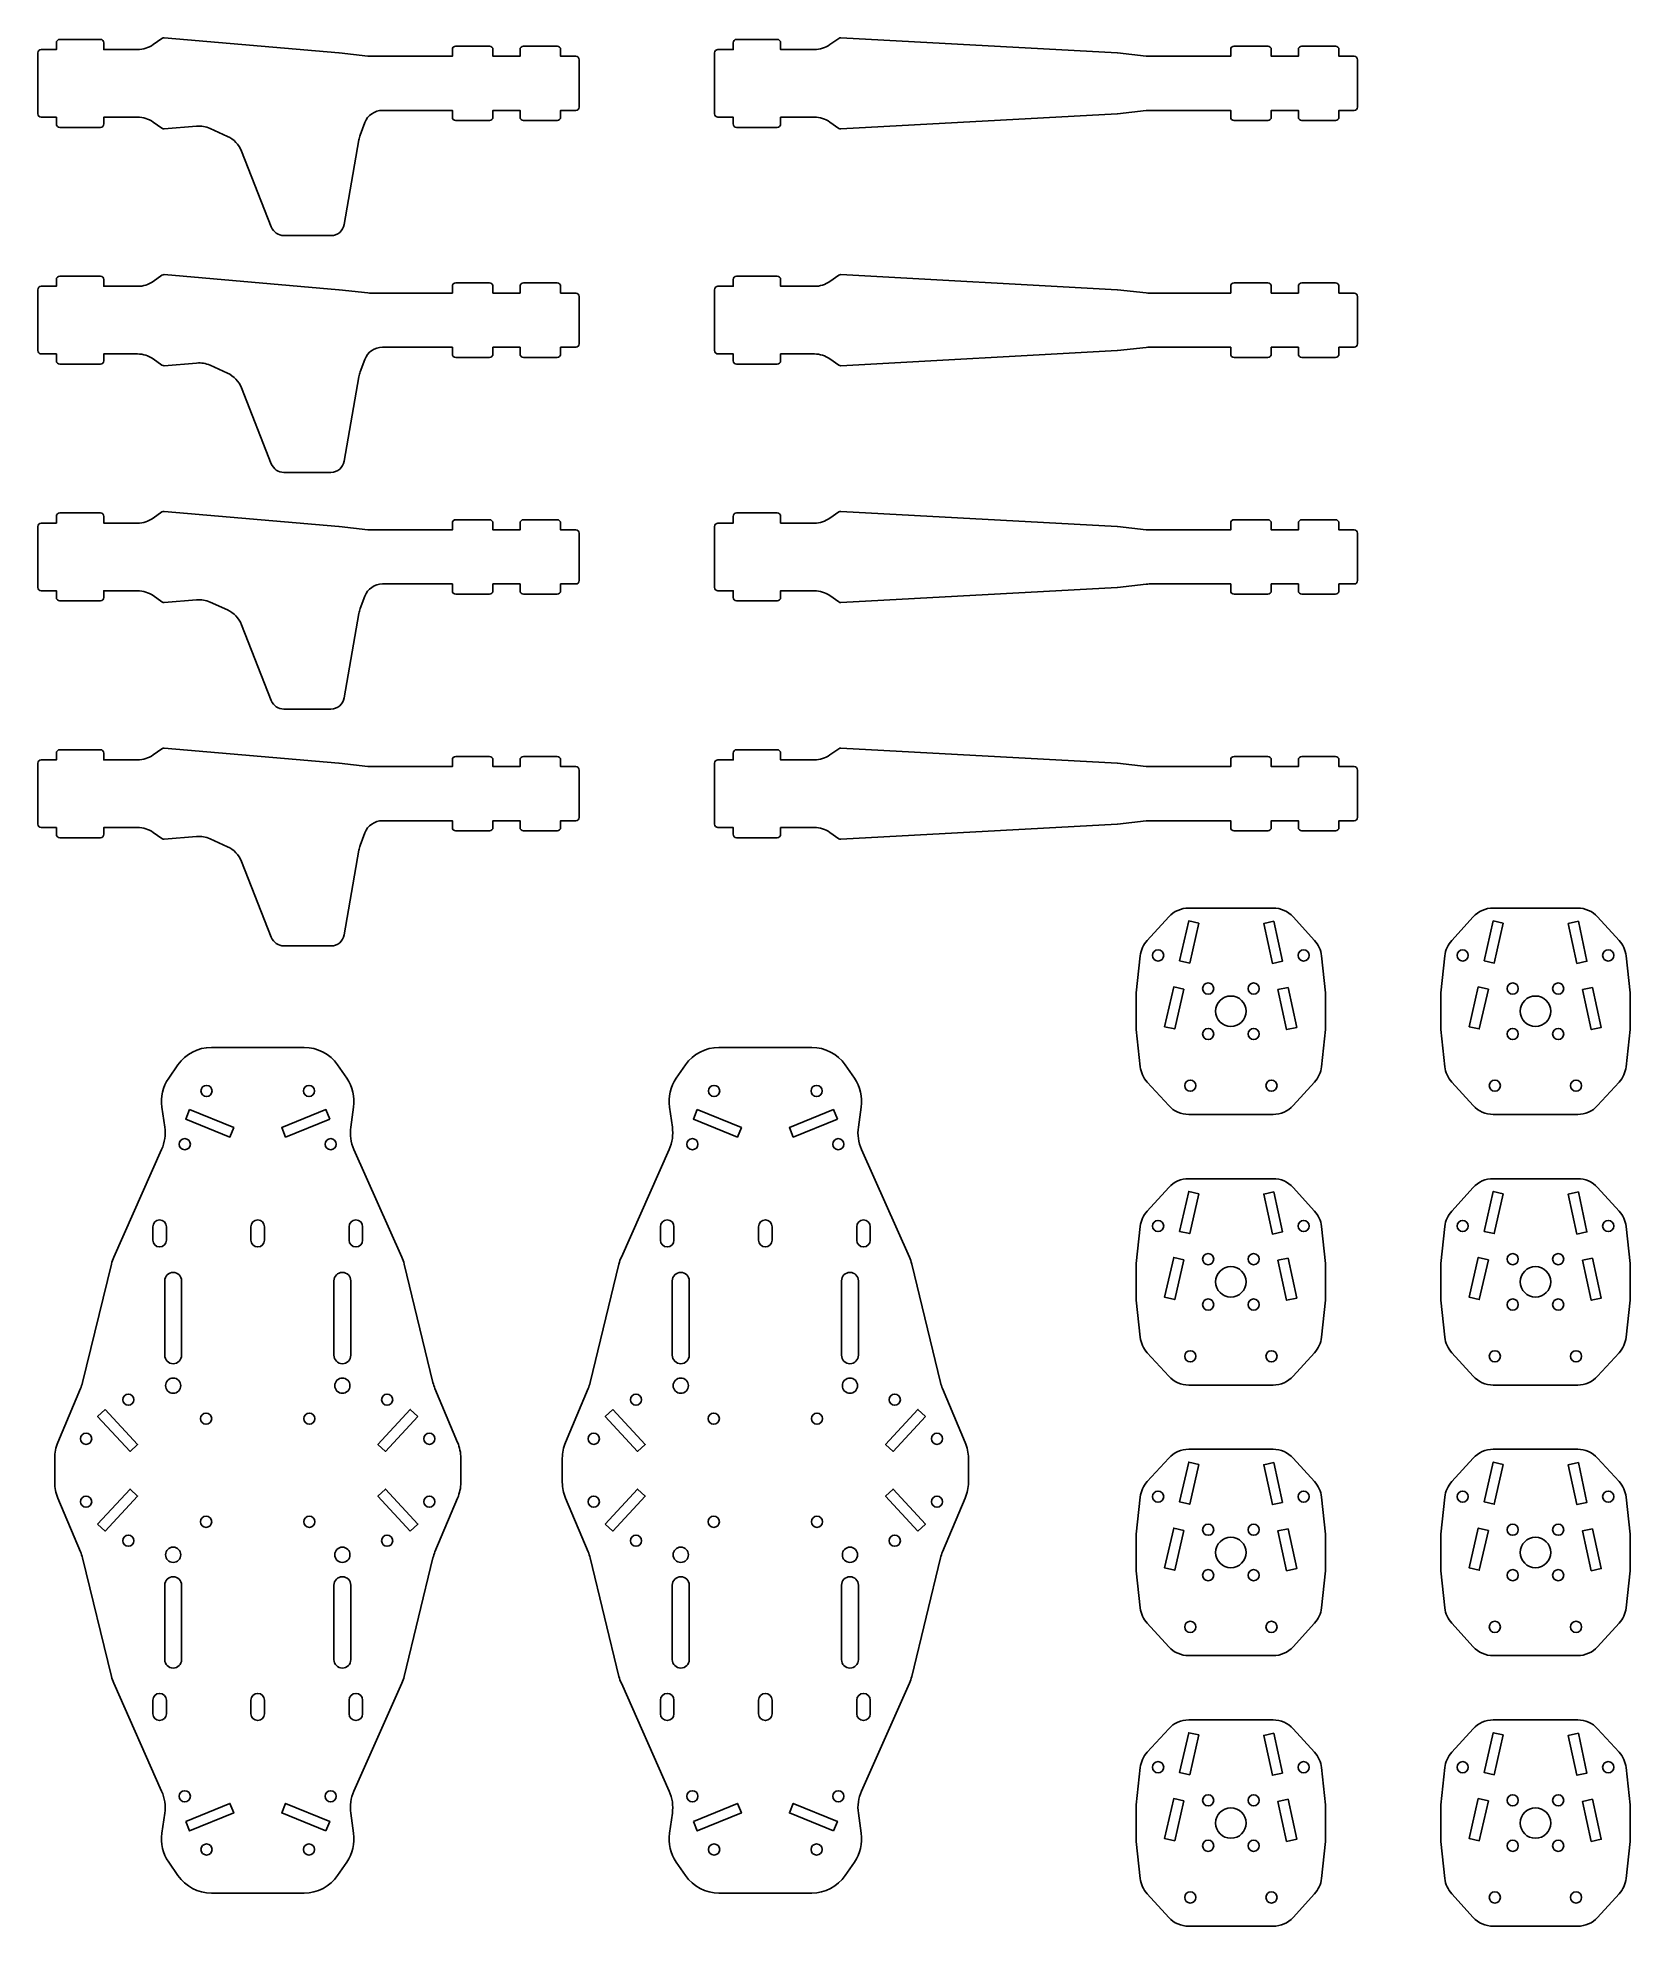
# Model space of a CAD drawing. Header units: millimetres. Extents: x 20 to 491, y 25 to 583.
import ezdxf

# ---------------------------------------------------------------- set-up
doc = ezdxf.new("R2010")
doc.units = ezdxf.units.MM
doc.layers.add('DECOUPE', color=1, linetype='Continuous')

msp = doc.modelspace()

# ---------------------------------------------------------------- linework, layer by layer
at = {"layer": 'DECOUPE'}
for points in [[(20, 579), (20, 561, 0.414214), (21, 560), (25.5, 560), (25.5, 558, 0.414214), (26.5, 557), (38.5, 557, 0.414214), (39.5, 558), (39.5, 560), (49.48, 560, -0.153879), (54.07, 558.55), (56.7, 556.71, 0.175228), (57.36, 556.53), (66.94, 557.33, -0.127178), (70.89, 556.65), (76.03, 554.34, -0.19585), (80.19, 549.97), (89, 527.54, 0.308368), (92.73, 525), (106.63, 525, 0.365046), (110.57, 528.32), (114.87, 553.26, -0.047044), (115.26, 554.71), (116.65, 558.4, -0.312633), (121.84, 562), (142.5, 562), (142.5, 560, 0.414214), (143.5, 559), (153.5, 559, 0.414214), (154.5, 560), (154.5, 562), (162.5, 562), (162.5, 560, 0.414214), (163.5, 559), (173.5, 559, 0.414214), (174.5, 560), (174.5, 562), (179, 562, 0.414214), (180, 563), (180, 577, 0.414214), (179, 578), (174.5, 578), (174.5, 580, 0.414214), (173.5, 581), (163.5, 581, 0.414214), (162.5, 580), (162.5, 578), (154.5, 578), (154.5, 580, 0.414214), (153.5, 581), (143.5, 581, 0.414214), (142.5, 580), (142.5, 578), (118.44, 578, -0.027671), (117.56, 578.05), (109.01, 579, 0.006084), (108.99, 579), (57.36, 583.47, 0.176048), (56.7, 583.29), (54.07, 581.45, -0.153879), (49.48, 580), (39.5, 580), (39.5, 582, 0.414214), (38.5, 583), (26.5, 583, 0.414214), (25.5, 582), (25.5, 580), (21, 580, 0.414214)], [(220, 579), (220, 561, 0.414214), (221, 560), (225.5, 560), (225.5, 558, 0.414214), (226.5, 557), (238.5, 557, 0.414214), (239.5, 558), (239.5, 560), (249.48, 560, -0.153879), (254.07, 558.55), (256.72, 556.7, 0.16794), (257.35, 556.52), (338.97, 561, 0.013959), (339.03, 561), (347.56, 561.95, -0.027671), (348.44, 562), (372.5, 562), (372.5, 560, 0.414214), (373.5, 559), (383.5, 559, 0.414214), (384.5, 560), (384.5, 562), (392.5, 562), (392.5, 560, 0.414214), (393.5, 559), (403.5, 559, 0.414214), (404.5, 560), (404.5, 562), (409, 562, 0.414214), (410, 563), (410, 577, 0.414214), (409, 578), (404.5, 578), (404.5, 580, 0.414214), (403.5, 581), (393.5, 581, 0.414214), (392.5, 580), (392.5, 578), (384.5, 578), (384.5, 580, 0.414214), (383.5, 581), (373.5, 581, 0.414214), (372.5, 580), (372.5, 578), (348.44, 578, -0.027671), (347.56, 578.05), (339.03, 579, 0.013959), (338.97, 579), (257.35, 583.48, 0.16794), (256.72, 583.3), (254.07, 581.45, -0.153879), (249.48, 580), (239.5, 580), (239.5, 582, 0.414214), (238.5, 583), (226.5, 583, 0.414214), (225.5, 582), (225.5, 580), (221, 580, 0.414214)], [(20, 509), (20, 491, 0.414214), (21, 490), (25.5, 490), (25.5, 488, 0.414214), (26.5, 487), (38.5, 487, 0.414214), (39.5, 488), (39.5, 490), (49.48, 490, -0.153879), (54.07, 488.55), (56.7, 486.71, 0.175228), (57.36, 486.53), (66.94, 487.33, -0.127178), (70.89, 486.65), (76.03, 484.34, -0.19585), (80.19, 479.97), (89, 457.54, 0.308368), (92.73, 455), (106.63, 455, 0.365046), (110.57, 458.32), (114.87, 483.26, -0.047044), (115.26, 484.71), (116.65, 488.4, -0.312633), (121.84, 492), (142.5, 492), (142.5, 490, 0.414214), (143.5, 489), (153.5, 489, 0.414214), (154.5, 490), (154.5, 492), (162.5, 492), (162.5, 490, 0.414214), (163.5, 489), (173.5, 489, 0.414214), (174.5, 490), (174.5, 492), (179, 492, 0.414214), (180, 493), (180, 507, 0.414214), (179, 508), (174.5, 508), (174.5, 510, 0.414214), (173.5, 511), (163.5, 511, 0.414214), (162.5, 510), (162.5, 508), (154.5, 508), (154.5, 510, 0.414214), (153.5, 511), (143.5, 511, 0.414214), (142.5, 510), (142.5, 508), (118.44, 508, -0.027671), (117.56, 508.05), (109.01, 509, 0.006084), (108.99, 509), (57.36, 513.47, 0.176048), (56.7, 513.29), (54.07, 511.45, -0.153879), (49.48, 510), (39.5, 510), (39.5, 512, 0.414214), (38.5, 513), (26.5, 513, 0.414214), (25.5, 512), (25.5, 510), (21, 510, 0.414214)], [(220, 509), (220, 491, 0.414214), (221, 490), (225.5, 490), (225.5, 488, 0.414214), (226.5, 487), (238.5, 487, 0.414214), (239.5, 488), (239.5, 490), (249.48, 490, -0.153879), (254.07, 488.55), (256.72, 486.7, 0.16794), (257.35, 486.52), (338.97, 491, 0.013959), (339.03, 491), (347.56, 491.95, -0.027671), (348.44, 492), (372.5, 492), (372.5, 490, 0.414214), (373.5, 489), (383.5, 489, 0.414214), (384.5, 490), (384.5, 492), (392.5, 492), (392.5, 490, 0.414214), (393.5, 489), (403.5, 489, 0.414214), (404.5, 490), (404.5, 492), (409, 492, 0.414214), (410, 493), (410, 507, 0.414214), (409, 508), (404.5, 508), (404.5, 510, 0.414214), (403.5, 511), (393.5, 511, 0.414214), (392.5, 510), (392.5, 508), (384.5, 508), (384.5, 510, 0.414214), (383.5, 511), (373.5, 511, 0.414214), (372.5, 510), (372.5, 508), (348.44, 508, -0.027671), (347.56, 508.05), (339.03, 509, 0.013959), (338.97, 509), (257.35, 513.48, 0.16794), (256.72, 513.3), (254.07, 511.45, -0.153879), (249.48, 510), (239.5, 510), (239.5, 512, 0.414214), (238.5, 513), (226.5, 513, 0.414214), (225.5, 512), (225.5, 510), (221, 510, 0.414214)], [(20, 439), (20, 421, 0.414214), (21, 420), (25.5, 420), (25.5, 418, 0.414214), (26.5, 417), (38.5, 417, 0.414214), (39.5, 418), (39.5, 420), (49.48, 420, -0.153879), (54.07, 418.55), (56.7, 416.71, 0.175228), (57.36, 416.53), (66.94, 417.33, -0.127178), (70.89, 416.65), (76.03, 414.34, -0.19585), (80.19, 409.97), (89, 387.54, 0.308368), (92.73, 385), (106.63, 385, 0.365046), (110.57, 388.32), (114.87, 413.26, -0.047044), (115.26, 414.71), (116.65, 418.4, -0.312633), (121.84, 422), (142.5, 422), (142.5, 420, 0.414214), (143.5, 419), (153.5, 419, 0.414214), (154.5, 420), (154.5, 422), (162.5, 422), (162.5, 420, 0.414214), (163.5, 419), (173.5, 419, 0.414214), (174.5, 420), (174.5, 422), (179, 422, 0.414214), (180, 423), (180, 437, 0.414214), (179, 438), (174.5, 438), (174.5, 440, 0.414214), (173.5, 441), (163.5, 441, 0.414214), (162.5, 440), (162.5, 438), (154.5, 438), (154.5, 440, 0.414214), (153.5, 441), (143.5, 441, 0.414214), (142.5, 440), (142.5, 438), (118.44, 438, -0.027671), (117.56, 438.05), (109.01, 439, 0.006084), (108.99, 439), (57.36, 443.47, 0.176048), (56.7, 443.29), (54.07, 441.45, -0.153879), (49.48, 440), (39.5, 440), (39.5, 442, 0.414214), (38.5, 443), (26.5, 443, 0.414214), (25.5, 442), (25.5, 440), (21, 440, 0.414214)], [(220, 439), (220, 421, 0.414214), (221, 420), (225.5, 420), (225.5, 418, 0.414214), (226.5, 417), (238.5, 417, 0.414214), (239.5, 418), (239.5, 420), (249.48, 420, -0.153879), (254.07, 418.55), (256.72, 416.7, 0.16794), (257.35, 416.52), (338.97, 421, 0.013959), (339.03, 421), (347.56, 421.95, -0.027671), (348.44, 422), (372.5, 422), (372.5, 420, 0.414214), (373.5, 419), (383.5, 419, 0.414214), (384.5, 420), (384.5, 422), (392.5, 422), (392.5, 420, 0.414214), (393.5, 419), (403.5, 419, 0.414214), (404.5, 420), (404.5, 422), (409, 422, 0.414214), (410, 423), (410, 437, 0.414214), (409, 438), (404.5, 438), (404.5, 440, 0.414214), (403.5, 441), (393.5, 441, 0.414214), (392.5, 440), (392.5, 438), (384.5, 438), (384.5, 440, 0.414214), (383.5, 441), (373.5, 441, 0.414214), (372.5, 440), (372.5, 438), (348.44, 438, -0.027671), (347.56, 438.05), (339.03, 439, 0.013959), (338.97, 439), (257.35, 443.48, 0.16794), (256.72, 443.3), (254.07, 441.45, -0.153879), (249.48, 440), (239.5, 440), (239.5, 442, 0.414214), (238.5, 443), (226.5, 443, 0.414214), (225.5, 442), (225.5, 440), (221, 440, 0.414214)], [(20, 369), (20, 351, 0.414214), (21, 350), (25.5, 350), (25.5, 348, 0.414214), (26.5, 347), (38.5, 347, 0.414214), (39.5, 348), (39.5, 350), (49.48, 350, -0.153879), (54.07, 348.55), (56.7, 346.71, 0.175228), (57.36, 346.53), (66.94, 347.33, -0.127178), (70.89, 346.65), (76.03, 344.34, -0.19585), (80.19, 339.97), (89, 317.54, 0.308368), (92.73, 315), (106.63, 315, 0.365046), (110.57, 318.32), (114.87, 343.26, -0.047044), (115.26, 344.71), (116.65, 348.4, -0.312633), (121.84, 352), (142.5, 352), (142.5, 350, 0.414214), (143.5, 349), (153.5, 349, 0.414214), (154.5, 350), (154.5, 352), (162.5, 352), (162.5, 350, 0.414214), (163.5, 349), (173.5, 349, 0.414214), (174.5, 350), (174.5, 352), (179, 352, 0.414214), (180, 353), (180, 367, 0.414214), (179, 368), (174.5, 368), (174.5, 370, 0.414214), (173.5, 371), (163.5, 371, 0.414214), (162.5, 370), (162.5, 368), (154.5, 368), (154.5, 370, 0.414214), (153.5, 371), (143.5, 371, 0.414214), (142.5, 370), (142.5, 368), (118.44, 368, -0.027671), (117.56, 368.05), (109.01, 369, 0.006084), (108.99, 369), (57.36, 373.47, 0.176048), (56.7, 373.29), (54.07, 371.45, -0.153879), (49.48, 370), (39.5, 370), (39.5, 372, 0.414214), (38.5, 373), (26.5, 373, 0.414214), (25.5, 372), (25.5, 370), (21, 370, 0.414214)], [(220, 369), (220, 351, 0.414214), (221, 350), (225.5, 350), (225.5, 348, 0.414214), (226.5, 347), (238.5, 347, 0.414214), (239.5, 348), (239.5, 350), (249.48, 350, -0.153879), (254.07, 348.55), (256.72, 346.7, 0.16794), (257.35, 346.52), (338.97, 351, 0.013959), (339.03, 351), (347.56, 351.95, -0.027671), (348.44, 352), (372.5, 352), (372.5, 350, 0.414214), (373.5, 349), (383.5, 349, 0.414214), (384.5, 350), (384.5, 352), (392.5, 352), (392.5, 350, 0.414214), (393.5, 349), (403.5, 349, 0.414214), (404.5, 350), (404.5, 352), (409, 352, 0.414214), (410, 353), (410, 367, 0.414214), (409, 368), (404.5, 368), (404.5, 370, 0.414214), (403.5, 371), (393.5, 371, 0.414214), (392.5, 370), (392.5, 368), (384.5, 368), (384.5, 370, 0.414214), (383.5, 371), (373.5, 371, 0.414214), (372.5, 370), (372.5, 368), (348.44, 368, -0.027671), (347.56, 368.05), (339.03, 369, 0.013959), (338.97, 369), (257.35, 373.48, 0.16794), (256.72, 373.3), (254.07, 371.45, -0.153879), (249.48, 370), (239.5, 370), (239.5, 372, 0.414214), (238.5, 373), (226.5, 373, 0.414214), (225.5, 372), (225.5, 370), (221, 370, 0.414214)], [(347.83, 274.75), (354.18, 267.79, 0.210745), (360.09, 265.19), (385.04, 265.19, 0.210745), (390.94, 267.79), (397.3, 274.75, 0.159646), (399.34, 279.29), (400.52, 290.26, 0.02669), (400.56, 291.11), (400.56, 300.26, 0.02669), (400.52, 301.11), (399.34, 312.08, 0.159646), (397.3, 316.62), (390.94, 323.58, 0.210745), (385.04, 326.19), (360.09, 326.19, 0.210745), (354.18, 323.58), (347.83, 316.62, 0.159646), (345.78, 312.08), (344.61, 301.11, 0.02669), (344.56, 300.26), (344.56, 291.11, 0.02669), (344.61, 290.26), (345.78, 279.29, 0.159646)], [(437.83, 274.75), (444.18, 267.79, 0.210745), (450.09, 265.19), (475.04, 265.19, 0.210745), (480.94, 267.79), (487.3, 274.75, 0.159646), (489.34, 279.29), (490.52, 290.26, 0.02669), (490.56, 291.11), (490.56, 300.26, 0.02669), (490.52, 301.11), (489.34, 312.08, 0.159646), (487.3, 316.62), (480.94, 323.58, 0.210745), (475.04, 326.19), (450.09, 326.19, 0.210745), (444.18, 323.58), (437.83, 316.62, 0.159646), (435.78, 312.08), (434.61, 301.11, 0.02669), (434.56, 300.26), (434.56, 291.11, 0.02669), (434.61, 290.26), (435.78, 279.29, 0.159646)], [(58.68, 44.13), (61.42, 40.17, 0.246109), (71.29, 35), (98.71, 35, 0.246109), (108.58, 40.17), (111.32, 44.13, 0.189066), (113.33, 52.66), (112.49, 58.58, -0.140953), (113.4, 65.15), (127.56, 97.01, 0.044934), (128.26, 99.05), (136.77, 134.07, -0.04), (137.37, 135.89), (144.06, 151.77, 0.099962), (145, 156.42), (145, 163.58, 0.099962), (144.06, 168.23), (137.37, 184.11, -0.04), (136.77, 185.93), (128.26, 220.95, 0.044934), (127.56, 222.99), (113.4, 254.85, -0.140953), (112.49, 261.42), (113.33, 267.34, 0.189066), (111.32, 275.87), (108.58, 279.83, 0.246109), (98.71, 285), (71.29, 285, 0.246109), (61.42, 279.83), (58.68, 275.87, 0.189066), (56.67, 267.34), (57.51, 261.42, -0.140953), (56.6, 254.85), (42.44, 222.99, 0.044934), (41.74, 220.95), (33.23, 185.93, -0.04), (32.63, 184.11), (25.94, 168.23, 0.099962), (25, 163.58), (25, 156.42, 0.099962), (25.94, 151.77), (32.63, 135.89, -0.04), (33.23, 134.07), (41.74, 99.05, 0.044934), (42.44, 97.01), (56.6, 65.15, -0.140953), (57.51, 58.58), (56.67, 52.66, 0.189066)], [(208.68, 44.13), (211.42, 40.17, 0.246109), (221.29, 35), (248.71, 35, 0.246109), (258.58, 40.17), (261.32, 44.13, 0.189066), (263.33, 52.66), (262.49, 58.58, -0.140953), (263.4, 65.15), (277.56, 97.01, 0.044934), (278.26, 99.05), (286.77, 134.07, -0.04), (287.37, 135.89), (294.06, 151.77, 0.099962), (295, 156.42), (295, 163.58, 0.099962), (294.06, 168.23), (287.37, 184.11, -0.04), (286.77, 185.93), (278.26, 220.95, 0.044934), (277.56, 222.99), (263.4, 254.85, -0.140953), (262.49, 261.42), (263.33, 267.34, 0.189066), (261.32, 275.87), (258.58, 279.83, 0.246109), (248.71, 285), (221.29, 285, 0.246109), (211.42, 279.83), (208.68, 275.87, 0.189066), (206.67, 267.34), (207.51, 261.42, -0.140953), (206.6, 254.85), (192.44, 222.99, 0.044934), (191.74, 220.95), (183.23, 185.93, -0.04), (182.63, 184.11), (175.94, 168.23, 0.099962), (175, 163.58), (175, 156.42, 0.099962), (175.94, 151.77), (182.63, 135.89, -0.04), (183.23, 134.07), (191.74, 99.05, 0.044934), (192.44, 97.01), (206.6, 65.15, -0.140953), (207.51, 58.58), (206.67, 52.66, 0.189066)], [(347.83, 194.75), (354.18, 187.79, 0.210745), (360.09, 185.19), (385.04, 185.19, 0.210745), (390.94, 187.79), (397.3, 194.75, 0.159646), (399.34, 199.29), (400.52, 210.26, 0.02669), (400.56, 211.11), (400.56, 220.26, 0.02669), (400.52, 221.11), (399.34, 232.08, 0.159646), (397.3, 236.62), (390.94, 243.58, 0.210745), (385.04, 246.19), (360.09, 246.19, 0.210745), (354.18, 243.58), (347.83, 236.62, 0.159646), (345.78, 232.08), (344.61, 221.11, 0.02669), (344.56, 220.26), (344.56, 211.11, 0.02669), (344.61, 210.26), (345.78, 199.29, 0.159646)], [(437.83, 194.75), (444.18, 187.79, 0.210745), (450.09, 185.19), (475.04, 185.19, 0.210745), (480.94, 187.79), (487.3, 194.75, 0.159646), (489.34, 199.29), (490.52, 210.26, 0.02669), (490.56, 211.11), (490.56, 220.26, 0.02669), (490.52, 221.11), (489.34, 232.08, 0.159646), (487.3, 236.62), (480.94, 243.58, 0.210745), (475.04, 246.19), (450.09, 246.19, 0.210745), (444.18, 243.58), (437.83, 236.62, 0.159646), (435.78, 232.08), (434.61, 221.11, 0.02669), (434.56, 220.26), (434.56, 211.11, 0.02669), (434.61, 210.26), (435.78, 199.29, 0.159646)], [(58, 232), (58, 228, -1), (54, 228), (54, 232, -1)], [(87, 232), (87, 228, -1), (83, 228), (83, 232, -1)], [(116, 232), (116, 228, -1), (112, 228), (112, 232, -1)], [(208, 232), (208, 228, -1), (204, 228), (204, 232, -1)], [(237, 232), (237, 228, -1), (233, 228), (233, 232, -1)], [(266, 232), (266, 228, -1), (262, 228), (262, 232, -1)], [(62.5, 216), (62.5, 194, -1), (57.5, 194), (57.5, 216, -1)], [(112.5, 216), (112.5, 194, -1), (107.5, 194), (107.5, 216, -1)], [(212.5, 216), (212.5, 194, -1), (207.5, 194), (207.5, 216, -1)], [(262.5, 216), (262.5, 194, -1), (257.5, 194), (257.5, 216, -1)], [(347.83, 114.75), (354.18, 107.79, 0.210745), (360.09, 105.19), (385.04, 105.19, 0.210745), (390.94, 107.79), (397.3, 114.75, 0.159646), (399.34, 119.29), (400.52, 130.26, 0.02669), (400.56, 131.11), (400.56, 140.26, 0.02669), (400.52, 141.11), (399.34, 152.08, 0.159646), (397.3, 156.62), (390.94, 163.58, 0.210745), (385.04, 166.19), (360.09, 166.19, 0.210745), (354.18, 163.58), (347.83, 156.62, 0.159646), (345.78, 152.08), (344.61, 141.11, 0.02669), (344.56, 140.26), (344.56, 131.11, 0.02669), (344.61, 130.26), (345.78, 119.29, 0.159646)], [(437.83, 114.75), (444.18, 107.79, 0.210745), (450.09, 105.19), (475.04, 105.19, 0.210745), (480.94, 107.79), (487.3, 114.75, 0.159646), (489.34, 119.29), (490.52, 130.26, 0.02669), (490.56, 131.11), (490.56, 140.26, 0.02669), (490.52, 141.11), (489.34, 152.08, 0.159646), (487.3, 156.62), (480.94, 163.58, 0.210745), (475.04, 166.19), (450.09, 166.19, 0.210745), (444.18, 163.58), (437.83, 156.62, 0.159646), (435.78, 152.08), (434.61, 141.11, 0.02669), (434.56, 140.26), (434.56, 131.11, 0.02669), (434.61, 130.26), (435.78, 119.29, 0.159646)], [(62.5, 126), (62.5, 104, -1), (57.5, 104), (57.5, 126, -1)], [(112.5, 126), (112.5, 104, -1), (107.5, 104), (107.5, 126, -1)], [(212.5, 126), (212.5, 104, -1), (207.5, 104), (207.5, 126, -1)], [(262.5, 126), (262.5, 104, -1), (257.5, 104), (257.5, 126, -1)], [(58, 92), (58, 88, -1), (54, 88), (54, 92, -1)], [(87, 92), (87, 88, -1), (83, 88), (83, 92, -1)], [(116, 92), (116, 88, -1), (112, 88), (112, 92, -1)], [(208, 92), (208, 88, -1), (204, 88), (204, 92, -1)], [(237, 92), (237, 88, -1), (233, 88), (233, 92, -1)], [(266, 92), (266, 88, -1), (262, 88), (262, 92, -1)], [(347.83, 34.75), (354.18, 27.79, 0.210745), (360.09, 25.19), (385.04, 25.19, 0.210745), (390.94, 27.79), (397.3, 34.75, 0.159646), (399.34, 39.29), (400.52, 50.26, 0.02669), (400.56, 51.11), (400.56, 60.26, 0.02669), (400.52, 61.11), (399.34, 72.08, 0.159646), (397.3, 76.62), (390.94, 83.58, 0.210745), (385.04, 86.19), (360.09, 86.19, 0.210745), (354.18, 83.58), (347.83, 76.62, 0.159646), (345.78, 72.08), (344.61, 61.11, 0.02669), (344.56, 60.26), (344.56, 51.11, 0.02669), (344.61, 50.26), (345.78, 39.29, 0.159646)], [(437.83, 34.75), (444.18, 27.79, 0.210745), (450.09, 25.19), (475.04, 25.19, 0.210745), (480.94, 27.79), (487.3, 34.75, 0.159646), (489.34, 39.29), (490.52, 50.26, 0.02669), (490.56, 51.11), (490.56, 60.26, 0.02669), (490.52, 61.11), (489.34, 72.08, 0.159646), (487.3, 76.62), (480.94, 83.58, 0.210745), (475.04, 86.19), (450.09, 86.19, 0.210745), (444.18, 83.58), (437.83, 76.62, 0.159646), (435.78, 72.08), (434.61, 61.11, 0.02669), (434.56, 60.26), (434.56, 51.11, 0.02669), (434.61, 50.26), (435.78, 39.29, 0.159646)]]:
    msp.add_lwpolyline(points, format="xyb", close=True, dxfattribs=at)
for points in [[(363.07, 321.73), (360.4, 309.95), (357.42, 310.62), (360.1, 322.4)], [(385.24, 322.27), (387.79, 310.46), (384.81, 309.82), (382.26, 321.62)], [(453.07, 321.73), (450.4, 309.95), (447.42, 310.62), (450.1, 322.4)], [(475.24, 322.27), (477.79, 310.46), (474.81, 309.82), (472.26, 321.62)], [(358.64, 302.22), (355.96, 290.44), (352.99, 291.12), (355.67, 302.9)], [(389.46, 302.72), (392.02, 290.91), (389.04, 290.27), (386.48, 302.08)], [(448.64, 302.22), (445.96, 290.44), (442.99, 291.12), (445.67, 302.9)], [(479.46, 302.72), (482.02, 290.91), (479.04, 290.27), (476.48, 302.08)], [(64.88, 266.63), (77.91, 261.31), (76.76, 258.49), (63.72, 263.81)], [(106.28, 263.81), (93.24, 258.49), (92.09, 261.31), (105.12, 266.63)], [(214.88, 266.63), (227.91, 261.31), (226.76, 258.49), (213.72, 263.81)], [(256.28, 263.81), (243.24, 258.49), (242.09, 261.31), (255.12, 266.63)], [(363.07, 241.73), (360.4, 229.95), (357.42, 230.62), (360.1, 242.4)], [(385.24, 242.27), (387.79, 230.46), (384.81, 229.82), (382.26, 241.62)], [(453.07, 241.73), (450.4, 229.95), (447.42, 230.62), (450.1, 242.4)], [(475.24, 242.27), (477.79, 230.46), (474.81, 229.82), (472.26, 241.62)], [(358.64, 222.22), (355.96, 210.44), (352.99, 211.12), (355.67, 222.9)], [(389.46, 222.72), (392.02, 210.91), (389.04, 210.27), (386.48, 222.08)], [(448.64, 222.22), (445.96, 210.44), (442.99, 211.12), (445.67, 222.9)], [(479.46, 222.72), (482.02, 210.91), (479.04, 210.27), (476.48, 222.08)], [(39.92, 177.98), (49.49, 167.65), (47.25, 165.58), (37.68, 175.91)], [(132.32, 175.91), (122.75, 165.58), (120.51, 167.65), (130.08, 177.98)], [(189.92, 177.98), (199.49, 167.65), (197.25, 165.58), (187.68, 175.91)], [(282.32, 175.91), (272.75, 165.58), (270.51, 167.65), (280.08, 177.98)], [(363.07, 161.73), (360.4, 149.95), (357.42, 150.62), (360.1, 162.4)], [(385.24, 162.27), (387.79, 150.46), (384.81, 149.82), (382.26, 161.62)], [(453.07, 161.73), (450.4, 149.95), (447.42, 150.62), (450.1, 162.4)], [(475.24, 162.27), (477.79, 150.46), (474.81, 149.82), (472.26, 161.62)], [(37.68, 144.09), (47.25, 154.42), (49.49, 152.35), (39.92, 142.02)], [(130.08, 142.02), (120.51, 152.35), (122.75, 154.42), (132.32, 144.09)], [(187.68, 144.09), (197.25, 154.42), (199.49, 152.35), (189.92, 142.02)], [(280.08, 142.02), (270.51, 152.35), (272.75, 154.42), (282.32, 144.09)], [(358.64, 142.22), (355.96, 130.44), (352.99, 131.12), (355.67, 142.9)], [(389.46, 142.72), (392.02, 130.91), (389.04, 130.27), (386.48, 142.08)], [(448.64, 142.22), (445.96, 130.44), (442.99, 131.12), (445.67, 142.9)], [(479.46, 142.72), (482.02, 130.91), (479.04, 130.27), (476.48, 142.08)], [(363.07, 81.73), (360.4, 69.95), (357.42, 70.62), (360.1, 82.4)], [(385.24, 82.27), (387.79, 70.46), (384.81, 69.82), (382.26, 81.62)], [(453.07, 81.73), (450.4, 69.95), (447.42, 70.62), (450.1, 82.4)], [(475.24, 82.27), (477.79, 70.46), (474.81, 69.82), (472.26, 81.62)], [(63.72, 56.19), (76.76, 61.51), (77.91, 58.69), (64.88, 53.37)], [(105.12, 53.37), (92.09, 58.69), (93.24, 61.51), (106.28, 56.19)], [(213.72, 56.19), (226.76, 61.51), (227.91, 58.69), (214.88, 53.37)], [(255.12, 53.37), (242.09, 58.69), (243.24, 61.51), (256.28, 56.19)], [(358.64, 62.22), (355.96, 50.44), (352.99, 51.12), (355.67, 62.9)], [(389.46, 62.72), (392.02, 50.91), (389.04, 50.27), (386.48, 62.08)], [(448.64, 62.22), (445.96, 50.44), (442.99, 51.12), (445.67, 62.9)], [(479.46, 62.72), (482.02, 50.91), (479.04, 50.27), (476.48, 62.08)]]:
    msp.add_lwpolyline(points, close=True, dxfattribs=at)
for centre, radius in [((351.06, 312.19), 1.65), ((394.06, 312.19), 1.65), ((441.06, 312.19), 1.65), ((484.06, 312.19), 1.65), ((365.85, 302.4), 1.65), ((379.28, 302.4), 1.65), ((455.85, 302.4), 1.65), ((469.28, 302.4), 1.65), ((372.56, 295.69), 4.5), ((462.56, 295.69), 4.5), ((365.85, 288.97), 1.65), ((379.28, 288.97), 1.65), ((455.85, 288.97), 1.65), ((469.28, 288.97), 1.65), ((69.86, 272.13), 1.65), ((100.14, 272.13), 1.65), ((219.86, 272.13), 1.65), ((250.14, 272.13), 1.65), ((360.56, 273.69), 1.65), ((384.56, 273.69), 1.65), ((450.56, 273.69), 1.65), ((474.56, 273.69), 1.65), ((63.44, 256.39), 1.65), ((106.56, 256.39), 1.65), ((213.44, 256.39), 1.65), ((256.56, 256.39), 1.65), ((351.06, 232.19), 1.65), ((394.06, 232.19), 1.65), ((441.06, 232.19), 1.65), ((484.06, 232.19), 1.65), ((365.85, 222.4), 1.65), ((379.28, 222.4), 1.65), ((455.85, 222.4), 1.65), ((469.28, 222.4), 1.65), ((372.56, 215.69), 4.5), ((462.56, 215.69), 4.5), ((365.85, 208.97), 1.65), ((379.28, 208.97), 1.65), ((455.85, 208.97), 1.65), ((469.28, 208.97), 1.65), ((360.56, 193.69), 1.65), ((384.56, 193.69), 1.65), ((450.56, 193.69), 1.65), ((474.56, 193.69), 1.65), ((60, 185), 2.25), ((110, 185), 2.25), ((210, 185), 2.25), ((260, 185), 2.25), ((46.76, 180.85), 1.65), ((123.24, 180.85), 1.65), ((196.76, 180.85), 1.65), ((273.24, 180.85), 1.65), ((69.75, 175.25), 1.65), ((100.25, 175.25), 1.65), ((219.75, 175.25), 1.65), ((250.25, 175.25), 1.65), ((34.29, 169.3), 1.65), ((135.71, 169.3), 1.65), ((184.29, 169.3), 1.65), ((285.71, 169.3), 1.65), ((34.29, 150.7), 1.65), ((135.71, 150.7), 1.65), ((184.29, 150.7), 1.65), ((285.71, 150.7), 1.65), ((351.06, 152.19), 1.65), ((394.06, 152.19), 1.65), ((441.06, 152.19), 1.65), ((484.06, 152.19), 1.65), ((69.75, 144.75), 1.65), ((100.25, 144.75), 1.65), ((219.75, 144.75), 1.65), ((250.25, 144.75), 1.65), ((46.76, 139.15), 1.65), ((123.24, 139.15), 1.65), ((196.76, 139.15), 1.65), ((273.24, 139.15), 1.65), ((365.85, 142.4), 1.65), ((372.56, 135.69), 4.5), ((379.28, 142.4), 1.65), ((455.85, 142.4), 1.65), ((462.56, 135.69), 4.5), ((469.28, 142.4), 1.65), ((60, 135), 2.25), ((110, 135), 2.25), ((210, 135), 2.25), ((260, 135), 2.25), ((365.85, 128.97), 1.65), ((379.28, 128.97), 1.65), ((455.85, 128.97), 1.65), ((469.28, 128.97), 1.65), ((360.56, 113.69), 1.65), ((384.56, 113.69), 1.65), ((450.56, 113.69), 1.65), ((474.56, 113.69), 1.65), ((351.06, 72.19), 1.65), ((394.06, 72.19), 1.65), ((441.06, 72.19), 1.65), ((484.06, 72.19), 1.65), ((63.44, 63.61), 1.65), ((106.56, 63.61), 1.65), ((213.44, 63.61), 1.65), ((256.56, 63.61), 1.65), ((365.85, 62.4), 1.65), ((379.28, 62.4), 1.65), ((455.85, 62.4), 1.65), ((469.28, 62.4), 1.65), ((372.56, 55.69), 4.5), ((462.56, 55.69), 4.5), ((365.85, 48.97), 1.65), ((379.28, 48.97), 1.65), ((455.85, 48.97), 1.65), ((469.28, 48.97), 1.65), ((69.86, 47.87), 1.65), ((100.14, 47.87), 1.65), ((219.86, 47.87), 1.65), ((250.14, 47.87), 1.65), ((360.56, 33.69), 1.65), ((384.56, 33.69), 1.65), ((450.56, 33.69), 1.65), ((474.56, 33.69), 1.65)]:
    msp.add_circle(centre, radius, dxfattribs=at)

doc.saveas('drawing.dxf')
